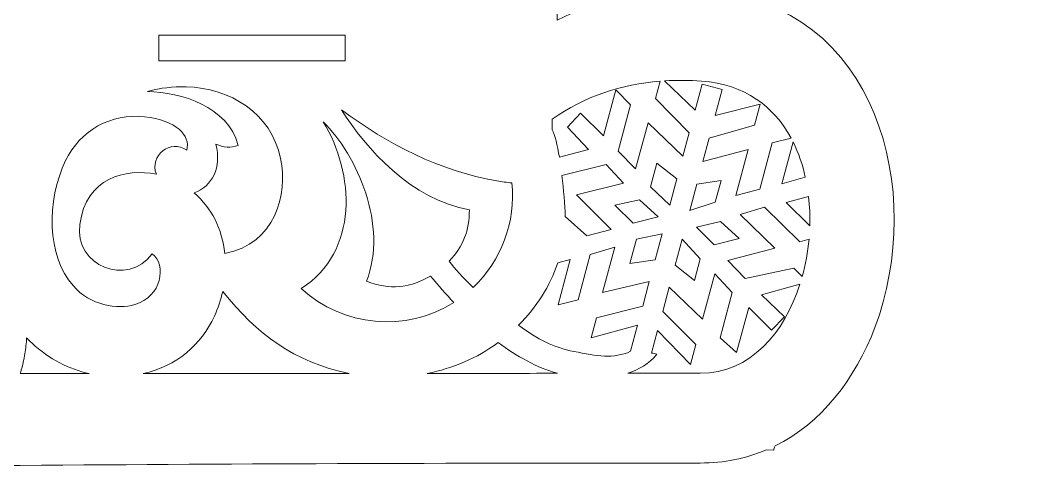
# Model space of a CAD drawing. Header units: centimetres. Extents: x -26.8 to 35.6, y -16.5 to 21.6.
# Drawn here: x 22.99 to 34.64, y -16.5 to -11.14 of the extents above; entities that cross this region are included whole.
import ezdxf

# ---------------------------------------------------------------- set-up
doc = ezdxf.new("R2010")
doc.units = ezdxf.units.CM
doc.header["$MEASUREMENT"] = 0
doc.layers.add('layer 1', color=7, linetype='Continuous')

msp = doc.modelspace()

# ---------------------------------------------------------------- linework, layer by layer
at = {"layer": 'layer 1', "color": 142, "lineweight": 9}
for points, knots in [([(4.84642, -4.8009), (4.84642, -4.8009), (4.84642, -5.23277), (4.84642, -5.23277), (4.84642, -5.23277), (4.1552, -5.89068), (3.75443, -6.55024), (3.58727, -7.25544), (3.58727, -7.25544), (3.35463, -8.23695), (3.58374, -9.24849), (4.11962, -10.42192), (4.11962, -10.42192), (4.17971, -10.55349), (4.2239, -10.67525), (4.25414, -10.78747), (4.25414, -10.78747), (4.25414, -10.78747), (4.10027, -10.98792), (4.10027, -10.98792), (4.10027, -10.98792), (4.10027, -10.98792), (3.92292, -11.0145), (3.92292, -11.0145), (3.92292, -11.0145), (3.92292, -11.0145), (4.08626, -10.7936), (4.08626, -10.7936), (4.08626, -10.7936), (4.08626, -10.7936), (4.01551, -10.73665), (4.01551, -10.73665), (4.01551, -10.73665), (4.01551, -10.73665), (3.79522, -11.0283), (3.79522, -11.0283), (3.79522, -11.0283), (3.76733, -10.96115), (3.75592, -10.92126), (3.66855, -10.86507), (3.66855, -10.86507), (3.66855, -10.86507), (4.00325, -10.72605), (4.00325, -10.72605), (4.00325, -10.72605), (4.00325, -10.72605), (3.96989, -10.64571), (3.96989, -10.64571), (3.96989, -10.64571), (3.96989, -10.64571), (3.71747, -10.74663), (3.71747, -10.74663), (3.71747, -10.74663), (3.71747, -10.74663), (3.78791, -10.5761), (3.78791, -10.5761), (3.78791, -10.5761), (3.78791, -10.5761), (4.04228, -10.47044), (4.04228, -10.47044), (4.04228, -10.47044), (4.04228, -10.47044), (4.00223, -10.39289), (4.00223, -10.39289), (4.00223, -10.39289), (4.00223, -10.39289), (3.83683, -10.45767), (3.83683, -10.45767), (3.83683, -10.45767), (3.83683, -10.45767), (3.89162, -10.32502), (3.89162, -10.32502), (3.89162, -10.32502), (3.89162, -10.32502), (3.81109, -10.29176), (3.81109, -10.29176), (3.81109, -10.29176), (3.81109, -10.29176), (3.75629, -10.4244), (3.75629, -10.4244), (3.75629, -10.4244), (3.75629, -10.4244), (3.68483, -10.26179), (3.68483, -10.26179), (3.68483, -10.26179), (3.68483, -10.26179), (3.60172, -10.28846), (3.60172, -10.28846), (3.60172, -10.28846), (3.60172, -10.28846), (3.70738, -10.54283), (3.70738, -10.54283), (3.70738, -10.54283), (3.70738, -10.54283), (3.63694, -10.71337), (3.63694, -10.71337), (3.63694, -10.71337), (3.63694, -10.71337), (3.52932, -10.46374), (3.52932, -10.46374), (3.52932, -10.46374), (3.52932, -10.46374), (3.449, -10.4971), (3.449, -10.4971), (3.449, -10.4971), (3.449, -10.4971), (3.58802, -10.8318), (3.58802, -10.8318), (3.58802, -10.8318), (3.58802, -10.8318), (3.57185, -10.83067), (3.57185, -10.83067), (3.57185, -10.83067), (3.50793, -10.81536), (3.44501, -10.82449), (3.38308, -10.85807), (3.38308, -10.85807), (3.38308, -10.85807), (3.42809, -10.49401), (3.42809, -10.49401), (3.42809, -10.49401), (3.42809, -10.49401), (3.33777, -10.48443), (3.33777, -10.48443), (3.33777, -10.48443), (3.33777, -10.48443), (3.30233, -10.75817), (3.30233, -10.75817), (3.30233, -10.75817), (3.30233, -10.75817), (3.1907, -10.61223), (3.1907, -10.61223), (3.1907, -10.61223), (3.1907, -10.61223), (3.23087, -10.34046), (3.23087, -10.34046), (3.23087, -10.34046), (3.23087, -10.34046), (3.14251, -10.32615), (3.14251, -10.32615), (3.14251, -10.32615), (3.14251, -10.32615), (3.11666, -10.50957), (3.11666, -10.50957), (3.11666, -10.50957), (3.11666, -10.50957), (3.02563, -10.39432), (3.02563, -10.39432), (3.02563, -10.39432), (3.02563, -10.39432), (2.95838, -10.44972), (2.95838, -10.44972), (2.95838, -10.44972), (2.95838, -10.44972), (3.04467, -10.563), (3.04467, -10.563), (3.04467, -10.563), (3.04467, -10.563), (2.86126, -10.53717), (2.86126, -10.53717), (2.86126, -10.53717), (2.86126, -10.53717), (2.85642, -10.62943), (2.85642, -10.62943), (2.85642, -10.62943), (2.85642, -10.62943), (3.11872, -10.66568), (3.11872, -10.66568), (3.11872, -10.66568), (3.11872, -10.66568), (3.23705, -10.80884), (3.23705, -10.80884), (3.23705, -10.80884), (3.23705, -10.80884), (2.96137, -10.77814), (2.96137, -10.77814), (2.96137, -10.77814), (2.96137, -10.77814), (2.95373, -10.86372), (2.95373, -10.86372), (2.95373, -10.86372), (2.95373, -10.86372), (3.31109, -10.91151), (3.31109, -10.91151), (3.31109, -10.91151), (3.29802, -10.94313), (3.26762, -10.95003), (3.25301, -10.99843), (3.25301, -10.99843), (3.25301, -10.99843), (3.23282, -11.101), (3.23282, -11.101), (3.23282, -11.101), (3.23282, -11.101), (2.94591, -10.88268), (2.94591, -10.88268), (2.94591, -10.88268), (2.94591, -10.88268), (2.88896, -10.95342), (2.88896, -10.95342), (2.88896, -10.95342), (2.88896, -10.95342), (3.1079, -11.12149), (3.1079, -11.12149), (3.1079, -11.12149), (3.1079, -11.12149), (2.92109, -11.14415), (2.92109, -11.14415), (2.92109, -11.14415), (2.92109, -11.14415), (2.71163, -10.97999), (2.71163, -10.97999), (2.71163, -10.97999), (2.71163, -10.97999), (2.64993, -11.04878), (2.64993, -11.04878), (2.64993, -11.04878), (2.64993, -11.04878), (2.79617, -11.16464), (2.79617, -11.16464), (2.79617, -11.16464), (2.79617, -11.16464), (2.65703, -11.17926), (2.65703, -11.17926), (2.65703, -11.17926), (2.65703, -11.17926), (2.66363, -11.27071), (2.66363, -11.27071), (2.66363, -11.27071), (2.66363, -11.27071), (2.80946, -11.25332), (2.80946, -11.25332), (2.80946, -11.25332), (2.80946, -11.25332), (2.70029, -11.39676), (2.70029, -11.39676), (2.70029, -11.39676), (2.70029, -11.39676), (2.773, -11.44898), (2.773, -11.44898), (2.773, -11.44898), (2.773, -11.44898), (2.93437, -11.23281), (2.93437, -11.23281), (2.93437, -11.23281), (2.93437, -11.23281), (3.11645, -11.20821), (3.11645, -11.20821), (3.11645, -11.20821), (3.11645, -11.20821), (2.94839, -11.42715), (2.94839, -11.42715), (2.94839, -11.42715), (2.94839, -11.42715), (3.02108, -11.47936), (3.02108, -11.47936), (3.02108, -11.47936), (3.02108, -11.47936), (3.24693, -11.2011), (3.24693, -11.2011), (3.24693, -11.2011), (3.26711, -11.26859), (3.30841, -11.32077), (3.37082, -11.35764), (3.37082, -11.35764), (3.37082, -11.35764), (3.03612, -11.49666), (3.03612, -11.49666), (3.03612, -11.49666), (3.03612, -11.49666), (3.07145, -11.57225), (3.07145, -11.57225), (3.07145, -11.57225), (3.07145, -11.57225), (3.32386, -11.47133), (3.32386, -11.47133), (3.32386, -11.47133), (3.32386, -11.47133), (3.25341, -11.64188), (3.25341, -11.64188), (3.25341, -11.64188), (3.25341, -11.64188), (2.9997, -11.74596), (2.9997, -11.74596), (2.9997, -11.74596), (2.9997, -11.74596), (3.03584, -11.8269), (3.03584, -11.8269), (3.03584, -11.8269), (2.96998, -11.79882), (2.90871, -11.76319), (2.85409, -11.72001), (2.85409, -11.72001), (2.66264, -11.56872), (2.55992, -11.29032), (2.66483, -10.87378), (2.66483, -10.87378), (2.87764, -10.02887), (2.61896, -9.18528), (2.05139, -8.56407), (2.05139, -8.56407), (1.53584, -7.99979), (0.74898, -7.61266), (-0.02704, -7.71999), (-0.02704, -7.71999), (-1.76756, -7.96071), (-2.49136, -9.41636), (-2.28879, -11.06447), (-2.28879, -11.06447), (-2.25303, -11.35541), (-2.18869, -11.65354), (-2.09713, -11.95297), (-2.09713, -11.95297), (-2.53066, -12.02925), (-2.93147, -12.29967), (-3.09073, -12.78345), (-3.09073, -12.78345), (-3.17917, -13.05393), (-3.14464, -13.42868), (-2.89771, -13.67296), (-2.89771, -13.67296), (-2.69338, -13.84765), (-2.44156, -13.86374), (-2.24408, -13.67296), (-2.24408, -13.67296), (-2.02462, -13.4463), (-2.19974, -13.05393), (-2.50488, -13.09245), (-2.50488, -13.09245), (-2.57292, -12.86175), (-2.41921, -12.74391), (-2.20175, -12.72278), (-2.20175, -12.72278), (-2.01841, -12.7072), (-1.78934, -12.84021), (-1.54444, -13.2216), (-1.54444, -13.2216), (-1.51234, -13.27746), (-1.47937, -13.33235), (-1.44574, -13.38729), (-1.44574, -13.38729), (-0.60531, -14.74457), (0.68234, -15.54025), (2.88113, -15.97827), (2.88113, -15.97827), (5.1754, -16.43532), (8.50024, -16.4997), (13.44697, -16.42566), (13.44697, -16.42566), (21.028, -16.31219), (24.83377, -16.28059), (30.88033, -16.28059), (30.88033, -16.28059), (31.15996, -16.28059), (31.41601, -16.22653), (31.64716, -16.12902), (31.64716, -16.12902), (31.64716, -16.12902), (31.73483, -16.12921), (31.73483, -16.12921), (31.73483, -16.12921), (31.73483, -16.11726), (31.74025, -16.10121), (31.75049, -16.08167), (31.75049, -16.08167), (32.28825, -15.81606), (32.68076, -15.30851), (32.90928, -14.70667), (32.90928, -14.70667), (33.50025, -13.15028), (32.95017, -10.94482), (30.95821, -10.80927), (30.95821, -10.80927), (30.08332, -10.74975), (29.64519, -10.92348), (29.22143, -11.13954), (29.22143, -11.13954), (29.22143, -11.13954), (29.22143, -7.15337), (29.22143, -7.15337), (29.22143, -7.15337), (30.33227, -7.18737), (31.56461, -6.38024), (31.99576, -5.46758), (31.99576, -5.46758), (32.42334, -4.56247), (32.36706, -3.33358), (32.09557, -2.36317), (32.09557, -2.36317), (32.21422, -2.40063), (32.33872, -2.42079), (32.46535, -2.42509), (32.46535, -2.42509), (33.21542, -2.48088), (33.83092, -2.02147), (34.14797, -1.39612), (34.14797, -1.39612), (34.6396, -0.42645), (34.2439, 0.99315), (33.48503, 1.68193), (33.48503, 1.68193), (33.44617, 1.71636), (33.40682, 1.74798), (33.36684, 1.77771), (33.36684, 1.77771), (33.23649, 1.88685), (33.0941, 1.98201), (32.94236, 2.05569), (32.94236, 2.05569), (32.17844, 2.43216), (31.14628, 2.36916), (30.33137, 1.8756), (30.33137, 1.8756), (29.51665, 1.38234), (28.92137, 0.45717), (28.58218, -0.40301), (28.58218, -0.40301), (28.24358, -1.26214), (28.16539, -2.05898), (27.98459, -2.68068), (27.98459, -2.68068), (27.80308, -3.30373), (27.52399, -3.75035), (27.20112, -3.99531), (27.20112, -3.99531), (26.93122, -4.20515), (26.63365, -4.26861), (26.4139, -4.1111), (26.4139, -4.1111), (26.4139, -4.1111), (26.41396, -4.11099), (26.41396, -4.11099), (26.41396, -4.11099), (26.64406, -3.67954), (26.34985, -3.38979), (26.05813, -3.41922), (26.05813, -3.41922), (24.93722, -3.30258), (23.26552, -6.41525), (22.16064, -7.07092), (22.16064, -7.07092), (21.04657, -7.73205), (20.59367, -7.80062), (19.5238, -7.27824), (19.5238, -7.27824), (20.04965, -7.41164), (20.83328, -7.32839), (21.0028, -6.74997), (21.0028, -6.74997), (20.86407, -6.70728), (20.73121, -6.69367), (20.58693, -6.70728), (20.58693, -6.70728), (20.84588, -6.44769), (20.95264, -6.07724), (20.82184, -5.74948), (20.82184, -5.74948), (20.72785, -5.51394), (20.60211, -5.46087), (20.44587, -5.40665), (20.44587, -5.40665), (19.88203, -5.21101), (19.70006, -6.06537), (20.30275, -6.07364), (20.30275, -6.07364), (20.31653, -6.2999), (20.15375, -6.49359), (19.90626, -6.60726), (19.90626, -6.60726), (19.61416, -6.74571), (19.20769, -6.76972), (18.72524, -6.64992), (18.72524, -6.64992), (18.244, -6.53014), (17.68969, -6.26334), (16.98849, -6.16329), (16.98849, -6.16329), (16.37581, -6.07599), (15.65131, -6.11244), (15.04132, -6.38903), (15.04132, -6.38903), (15.04132, -6.38903), (15.04104, -6.38912), (15.04104, -6.38912), (15.04104, -6.38912), (14.4297, -6.58739), (13.15729, -7.25176), (12.28644, -7.07786), (12.28644, -7.07786), (11.25346, -6.86925), (10.03063, -6.16289), (9.36955, -4.73433), (9.36955, -4.73433), (9.78798, -5.3146), (10.62529, -5.90068), (11.23121, -5.47378), (11.23121, -5.47378), (11.12651, -5.31328), (11.00556, -5.18654), (10.85269, -5.07692), (10.85269, -5.07692), (11.3053, -5.04129), (11.69161, -4.76636), (11.81078, -4.33098), (11.81078, -4.33098), (11.89642, -4.01807), (11.81242, -3.85839), (11.69917, -3.6716), (11.69917, -3.6716), (11.29042, -2.99746), (10.46302, -3.68635), (11.0522, -4.20852), (11.0522, -4.20852), (10.89433, -4.44382), (10.58669, -4.49637), (10.25601, -4.39758), (10.25601, -4.39758), (9.86248, -4.28526), (9.44267, -3.96232), (9.05683, -3.4325), (9.05683, -3.4325), (8.67215, -2.90373), (8.32673, -2.16738), (7.70978, -1.47051), (7.70978, -1.47051), (7.09192, -0.77286), (6.20579, -0.11046), (5.25514, 0.05294), (5.25514, 0.05294), (4.3042, 0.21654), (3.29039, -0.11676), (2.68355, -0.77025), (2.68355, -0.77025), (2.10118, -1.39032), (1.79369, -2.16375), (2.05817, -3.37631), (2.05817, -3.37631), (2.32264, -4.58888), (3.27386, -5.41633), (4.66181, -4.89658), (4.66181, -4.89658), (4.72564, -4.86875), (4.78738, -4.83685), (4.84642, -4.8009)], [0, 0, 0, 0, 0.00729927, 0.00729927, 0.00729927, 0.00729927, 0.01459854, 0.01459854, 0.01459854, 0.01459854, 0.02189781, 0.02189781, 0.02189781, 0.02189781, 0.02919708, 0.02919708, 0.02919708, 0.02919708, 0.03649635, 0.03649635, 0.03649635, 0.03649635, 0.04379562, 0.04379562, 0.04379562, 0.04379562, 0.05109489, 0.05109489, 0.05109489, 0.05109489, 0.05839416, 0.05839416, 0.05839416, 0.05839416, 0.06569343, 0.06569343, 0.06569343, 0.06569343, 0.0729927, 0.0729927, 0.0729927, 0.0729927, 0.08029197, 0.08029197, 0.08029197, 0.08029197, 0.08759124, 0.08759124, 0.08759124, 0.08759124, 0.09489051, 0.09489051, 0.09489051, 0.09489051, 0.10218978, 0.10218978, 0.10218978, 0.10218978, 0.10948905, 0.10948905, 0.10948905, 0.10948905, 0.11678832, 0.11678832, 0.11678832, 0.11678832, 0.12408759, 0.12408759, 0.12408759, 0.12408759, 0.13138686, 0.13138686, 0.13138686, 0.13138686, 0.13868613, 0.13868613, 0.13868613, 0.13868613, 0.1459854, 0.1459854, 0.1459854, 0.1459854, 0.15328467, 0.15328467, 0.15328467, 0.15328467, 0.16058394, 0.16058394, 0.16058394, 0.16058394, 0.16788321, 0.16788321, 0.16788321, 0.16788321, 0.17518248, 0.17518248, 0.17518248, 0.17518248, 0.18248175, 0.18248175, 0.18248175, 0.18248175, 0.18978102, 0.18978102, 0.18978102, 0.18978102, 0.19708029, 0.19708029, 0.19708029, 0.19708029, 0.20437956, 0.20437956, 0.20437956, 0.20437956, 0.21167883, 0.21167883, 0.21167883, 0.21167883, 0.2189781, 0.2189781, 0.2189781, 0.2189781, 0.22627737, 0.22627737, 0.22627737, 0.22627737, 0.23357664, 0.23357664, 0.23357664, 0.23357664, 0.24087591, 0.24087591, 0.24087591, 0.24087591, 0.24817518, 0.24817518, 0.24817518, 0.24817518, 0.25547445, 0.25547445, 0.25547445, 0.25547445, 0.26277372, 0.26277372, 0.26277372, 0.26277372, 0.27007299, 0.27007299, 0.27007299, 0.27007299, 0.27737226, 0.27737226, 0.27737226, 0.27737226, 0.28467153, 0.28467153, 0.28467153, 0.28467153, 0.2919708, 0.2919708, 0.2919708, 0.2919708, 0.29927007, 0.29927007, 0.29927007, 0.29927007, 0.30656934, 0.30656934, 0.30656934, 0.30656934, 0.31386861, 0.31386861, 0.31386861, 0.31386861, 0.32116788, 0.32116788, 0.32116788, 0.32116788, 0.32846715, 0.32846715, 0.32846715, 0.32846715, 0.33576642, 0.33576642, 0.33576642, 0.33576642, 0.34306569, 0.34306569, 0.34306569, 0.34306569, 0.35036496, 0.35036496, 0.35036496, 0.35036496, 0.35766423, 0.35766423, 0.35766423, 0.35766423, 0.3649635, 0.3649635, 0.3649635, 0.3649635, 0.37226277, 0.37226277, 0.37226277, 0.37226277, 0.37956204, 0.37956204, 0.37956204, 0.37956204, 0.38686131, 0.38686131, 0.38686131, 0.38686131, 0.39416058, 0.39416058, 0.39416058, 0.39416058, 0.40145985, 0.40145985, 0.40145985, 0.40145985, 0.40875912, 0.40875912, 0.40875912, 0.40875912, 0.41605839, 0.41605839, 0.41605839, 0.41605839, 0.42335766, 0.42335766, 0.42335766, 0.42335766, 0.43065693, 0.43065693, 0.43065693, 0.43065693, 0.4379562, 0.4379562, 0.4379562, 0.4379562, 0.44525547, 0.44525547, 0.44525547, 0.44525547, 0.45255474, 0.45255474, 0.45255474, 0.45255474, 0.45985401, 0.45985401, 0.45985401, 0.45985401, 0.46715328, 0.46715328, 0.46715328, 0.46715328, 0.47445255, 0.47445255, 0.47445255, 0.47445255, 0.48175182, 0.48175182, 0.48175182, 0.48175182, 0.48905109, 0.48905109, 0.48905109, 0.48905109, 0.49635036, 0.49635036, 0.49635036, 0.49635036, 0.50364964, 0.50364964, 0.50364964, 0.50364964, 0.51094891, 0.51094891, 0.51094891, 0.51094891, 0.51824818, 0.51824818, 0.51824818, 0.51824818, 0.52554745, 0.52554745, 0.52554745, 0.52554745, 0.53284672, 0.53284672, 0.53284672, 0.53284672, 0.54014599, 0.54014599, 0.54014599, 0.54014599, 0.54744526, 0.54744526, 0.54744526, 0.54744526, 0.55474453, 0.55474453, 0.55474453, 0.55474453, 0.5620438, 0.5620438, 0.5620438, 0.5620438, 0.56934307, 0.56934307, 0.56934307, 0.56934307, 0.57664234, 0.57664234, 0.57664234, 0.57664234, 0.58394161, 0.58394161, 0.58394161, 0.58394161, 0.59124088, 0.59124088, 0.59124088, 0.59124088, 0.59854015, 0.59854015, 0.59854015, 0.59854015, 0.60583942, 0.60583942, 0.60583942, 0.60583942, 0.61313869, 0.61313869, 0.61313869, 0.61313869, 0.62043796, 0.62043796, 0.62043796, 0.62043796, 0.62773723, 0.62773723, 0.62773723, 0.62773723, 0.6350365, 0.6350365, 0.6350365, 0.6350365, 0.64233577, 0.64233577, 0.64233577, 0.64233577, 0.64963504, 0.64963504, 0.64963504, 0.64963504, 0.65693431, 0.65693431, 0.65693431, 0.65693431, 0.66423358, 0.66423358, 0.66423358, 0.66423358, 0.67153285, 0.67153285, 0.67153285, 0.67153285, 0.67883212, 0.67883212, 0.67883212, 0.67883212, 0.68613139, 0.68613139, 0.68613139, 0.68613139, 0.69343066, 0.69343066, 0.69343066, 0.69343066, 0.70072993, 0.70072993, 0.70072993, 0.70072993, 0.7080292, 0.7080292, 0.7080292, 0.7080292, 0.71532847, 0.71532847, 0.71532847, 0.71532847, 0.72262774, 0.72262774, 0.72262774, 0.72262774, 0.72992701, 0.72992701, 0.72992701, 0.72992701, 0.73722628, 0.73722628, 0.73722628, 0.73722628, 0.74452555, 0.74452555, 0.74452555, 0.74452555, 0.75182482, 0.75182482, 0.75182482, 0.75182482, 0.75912409, 0.75912409, 0.75912409, 0.75912409, 0.76642336, 0.76642336, 0.76642336, 0.76642336, 0.77372263, 0.77372263, 0.77372263, 0.77372263, 0.7810219, 0.7810219, 0.7810219, 0.7810219, 0.78832117, 0.78832117, 0.78832117, 0.78832117, 0.79562044, 0.79562044, 0.79562044, 0.79562044, 0.80291971, 0.80291971, 0.80291971, 0.80291971, 0.81021898, 0.81021898, 0.81021898, 0.81021898, 0.81751825, 0.81751825, 0.81751825, 0.81751825, 0.82481752, 0.82481752, 0.82481752, 0.82481752, 0.83211679, 0.83211679, 0.83211679, 0.83211679, 0.83941606, 0.83941606, 0.83941606, 0.83941606, 0.84671533, 0.84671533, 0.84671533, 0.84671533, 0.8540146, 0.8540146, 0.8540146, 0.8540146, 0.86131387, 0.86131387, 0.86131387, 0.86131387, 0.86861314, 0.86861314, 0.86861314, 0.86861314, 0.87591241, 0.87591241, 0.87591241, 0.87591241, 0.88321168, 0.88321168, 0.88321168, 0.88321168, 0.89051095, 0.89051095, 0.89051095, 0.89051095, 0.89781022, 0.89781022, 0.89781022, 0.89781022, 0.90510949, 0.90510949, 0.90510949, 0.90510949, 0.91240876, 0.91240876, 0.91240876, 0.91240876, 0.91970803, 0.91970803, 0.91970803, 0.91970803, 0.9270073, 0.9270073, 0.9270073, 0.9270073, 0.93430657, 0.93430657, 0.93430657, 0.93430657, 0.94160584, 0.94160584, 0.94160584, 0.94160584, 0.94890511, 0.94890511, 0.94890511, 0.94890511, 0.95620438, 0.95620438, 0.95620438, 0.95620438, 0.96350365, 0.96350365, 0.96350365, 0.96350365, 0.97080292, 0.97080292, 0.97080292, 0.97080292, 0.97810219, 0.97810219, 0.97810219, 0.97810219, 0.98540146, 0.98540146, 0.98540146, 0.98540146, 1, 1, 1, 1]), ([(26.76007, -11.31333), (26.76007, -11.31333), (26.49538, -11.31333), (26.49538, -11.31333), (26.49538, -11.31333), (26.49538, -11.31333), (24.5987, -11.31333), (24.5987, -11.31333), (24.5987, -11.31333), (24.5987, -11.31333), (24.5987, -11.61333), (24.5987, -11.61333), (24.5987, -11.61333), (24.5987, -11.61333), (26.76007, -11.61333), (26.76007, -11.61333), (26.76007, -11.61333), (26.76007, -11.61333), (26.76007, -11.31333), (26.76007, -11.31333)], [0, 0, 0, 0, 0.16666667, 0.16666667, 0.16666667, 0.16666667, 0.33333333, 0.33333333, 0.33333333, 0.33333333, 0.5, 0.5, 0.5, 0.5, 0.66666667, 0.66666667, 0.66666667, 0.66666667, 1, 1, 1, 1]), ([(29.16445, -12.41235), (29.16445, -12.41235), (29.16445, -12.29016), (29.16445, -12.29016), (29.16445, -12.29016), (29.53395, -12.02386), (29.97237, -11.88186), (30.4158, -11.84812), (30.4158, -11.84812), (30.4158, -11.84812), (30.36182, -12.04959), (30.36182, -12.04959), (30.36182, -12.04959), (30.36182, -12.04959), (30.75356, -12.44699), (30.75356, -12.44699), (30.75356, -12.44699), (30.75356, -12.44699), (30.68046, -12.71983), (30.68046, -12.71983), (30.68046, -12.71983), (30.68046, -12.71983), (30.2759, -12.32984), (30.2759, -12.32984), (30.2759, -12.32984), (30.2759, -12.32984), (30.1324, -12.86544), (30.1324, -12.86544), (30.1324, -12.86544), (30.1324, -12.86544), (29.92777, -12.65898), (29.92777, -12.65898), (29.92777, -12.65898), (29.92777, -12.65898), (30.07127, -12.12338), (30.07127, -12.12338), (30.07127, -12.12338), (30.07127, -12.12338), (29.90164, -11.94796), (29.90164, -11.94796), (29.90164, -11.94796), (29.90164, -11.94796), (29.75815, -12.48356), (29.75815, -12.48356), (29.75815, -12.48356), (29.75815, -12.48356), (29.4936, -12.21772), (29.4936, -12.21772), (29.4936, -12.21772), (29.4936, -12.21772), (29.3411, -12.38265), (29.3411, -12.38265), (29.3411, -12.38265), (29.3411, -12.38265), (29.58543, -12.64308), (29.58543, -12.64308), (29.58543, -12.64308), (29.58543, -12.64308), (29.24684, -12.7305), (29.24684, -12.7305), (29.24684, -12.7305), (29.22359, -12.58835), (29.19561, -12.47004), (29.16445, -12.41235)], [0, 0, 0, 0, 0.05882353, 0.05882353, 0.05882353, 0.05882353, 0.11764706, 0.11764706, 0.11764706, 0.11764706, 0.17647059, 0.17647059, 0.17647059, 0.17647059, 0.23529412, 0.23529412, 0.23529412, 0.23529412, 0.29411765, 0.29411765, 0.29411765, 0.29411765, 0.35294118, 0.35294118, 0.35294118, 0.35294118, 0.41176471, 0.41176471, 0.41176471, 0.41176471, 0.47058824, 0.47058824, 0.47058824, 0.47058824, 0.52941176, 0.52941176, 0.52941176, 0.52941176, 0.58823529, 0.58823529, 0.58823529, 0.58823529, 0.64705882, 0.64705882, 0.64705882, 0.64705882, 0.70588235, 0.70588235, 0.70588235, 0.70588235, 0.76470588, 0.76470588, 0.76470588, 0.76470588, 0.82352941, 0.82352941, 0.82352941, 0.82352941, 0.88235294, 0.88235294, 0.88235294, 0.88235294, 1, 1, 1, 1]), ([(31.13763, -11.94336), (31.13763, -11.94336), (31.0564, -12.24652), (31.0564, -12.24652), (31.0564, -12.24652), (31.0564, -12.24652), (31.57885, -12.11571), (31.57885, -12.11571), (31.57885, -12.11571), (31.57885, -12.11571), (31.51386, -12.35825), (31.51386, -12.35825), (31.51386, -12.35825), (31.51386, -12.35825), (30.986, -12.50928), (30.986, -12.50928), (30.986, -12.50928), (30.986, -12.50928), (30.9129, -12.7821), (30.9129, -12.7821), (30.9129, -12.7821), (30.9129, -12.7821), (31.43806, -12.64122), (31.43806, -12.64122), (31.43806, -12.64122), (31.43806, -12.64122), (31.29455, -13.17681), (31.29455, -13.17681), (31.29455, -13.17681), (31.29455, -13.17681), (31.57498, -13.10031), (31.57498, -13.10031), (31.57498, -13.10031), (31.57498, -13.10031), (31.71849, -12.56472), (31.71849, -12.56472), (31.71849, -12.56472), (31.71849, -12.56472), (31.93841, -12.51147), (31.93841, -12.51147), (31.93841, -12.51147), (31.74157, -12.14692), (31.40021, -11.88192), (30.89679, -11.84767), (30.89679, -11.84767), (30.75574, -11.83808), (30.61161, -11.83614), (30.46645, -11.84471), (30.46645, -11.84471), (30.46645, -11.84471), (30.82396, -12.18425), (30.82396, -12.18425), (30.82396, -12.18425), (30.82396, -12.18425), (30.90519, -11.88107), (30.90519, -11.88107), (30.90519, -11.88107), (30.90519, -11.88107), (31.13763, -11.94336), (31.13763, -11.94336)], [0, 0, 0, 0, 0.0625, 0.0625, 0.0625, 0.0625, 0.125, 0.125, 0.125, 0.125, 0.1875, 0.1875, 0.1875, 0.1875, 0.25, 0.25, 0.25, 0.25, 0.3125, 0.3125, 0.3125, 0.3125, 0.375, 0.375, 0.375, 0.375, 0.4375, 0.4375, 0.4375, 0.4375, 0.5, 0.5, 0.5, 0.5, 0.5625, 0.5625, 0.5625, 0.5625, 0.625, 0.625, 0.625, 0.625, 0.6875, 0.6875, 0.6875, 0.6875, 0.75, 0.75, 0.75, 0.75, 0.8125, 0.8125, 0.8125, 0.8125, 0.875, 0.875, 0.875, 0.875, 1, 1, 1, 1]), ([(24.91379, -11.91333), (24.74906, -11.91333), (24.63076, -11.92293), (24.46527, -11.9673), (24.46527, -11.9673), (24.8605, -11.98044), (25.39454, -12.13733), (25.51939, -12.59335), (25.51939, -12.59335), (25.42678, -12.62451), (25.34914, -12.61833), (25.2604, -12.57816), (25.2604, -12.57816), (25.32591, -12.85202), (25.22014, -13.0643), (25.00756, -13.14572), (25.00756, -13.14572), (25.21132, -13.32101), (25.33035, -13.56112), (25.36332, -13.84931), (25.36332, -13.84931), (25.94767, -13.73543), (26.09779, -13.16682), (26.01111, -12.74613), (26.01111, -12.74613), (25.90091, -12.21626), (25.4215, -11.92686), (24.91379, -11.91333)], [0, 0, 0, 0, 0.125, 0.125, 0.125, 0.125, 0.25, 0.25, 0.25, 0.25, 0.375, 0.375, 0.375, 0.375, 0.5, 0.5, 0.5, 0.5, 0.625, 0.625, 0.625, 0.625, 0.75, 0.75, 0.75, 0.75, 1, 1, 1, 1]), ([(23.51512, -12.7693), (23.67934, -12.42097), (24.04764, -12.21804), (24.43019, -12.26127), (24.43019, -12.26127), (24.79988, -12.30145), (24.9663, -12.47742), (24.92191, -12.64952), (24.92191, -12.64952), (24.73229, -12.5158), (24.48257, -12.71109), (24.56821, -12.9275), (24.56821, -12.9275), (24.20803, -12.85845), (23.75479, -12.96469), (23.67921, -13.51104), (23.67921, -13.51104), (23.61394, -13.99204), (24.2336, -14.24169), (24.5197, -13.85138), (24.5197, -13.85138), (24.69265, -13.97905), (24.63007, -14.3514), (24.31822, -14.44185), (24.31822, -14.44185), (24.11882, -14.50035), (23.80123, -14.45218), (23.60078, -14.22159), (23.60078, -14.22159), (23.29697, -13.87557), (23.29098, -13.23875), (23.51512, -12.7693)], [0, 0, 0, 0, 0.11111111, 0.11111111, 0.11111111, 0.11111111, 0.22222222, 0.22222222, 0.22222222, 0.22222222, 0.33333333, 0.33333333, 0.33333333, 0.33333333, 0.44444444, 0.44444444, 0.44444444, 0.44444444, 0.55555556, 0.55555556, 0.55555556, 0.55555556, 0.66666667, 0.66666667, 0.66666667, 0.66666667, 0.77777778, 0.77777778, 0.77777778, 0.77777778, 1, 1, 1, 1]), ([(28.52088, -13.00477), (28.52088, -13.00477), (28.5208, -13.00476), (28.5208, -13.00476), (28.5208, -13.00476), (27.85973, -12.89084), (27.25249, -12.58119), (26.71774, -12.17958), (26.71774, -12.17958), (26.99068, -12.62451), (27.53608, -13.23023), (28.20219, -13.34101), (28.20219, -13.34101), (28.20219, -13.58265), (28.13149, -13.76069), (27.96924, -13.93768), (27.96924, -13.93768), (28.02779, -14.0232), (28.12866, -14.1309), (28.24655, -14.24169), (28.24655, -14.24169), (28.57496, -13.93074), (28.74136, -13.48192), (28.69495, -13.03004), (28.69495, -13.03004), (28.63653, -13.02315), (28.5785, -13.01469), (28.52088, -13.00477)], [0, 0, 0, 0, 0.125, 0.125, 0.125, 0.125, 0.25, 0.25, 0.25, 0.25, 0.375, 0.375, 0.375, 0.375, 0.5, 0.5, 0.5, 0.5, 0.625, 0.625, 0.625, 0.625, 0.75, 0.75, 0.75, 0.75, 1, 1, 1, 1]), ([(26.25104, -14.25482), (26.92025, -13.82613), (26.87176, -12.91746), (26.50518, -12.32051), (26.50518, -12.32051), (26.89909, -12.70697), (27.2608, -13.52831), (27.00799, -14.17032), (27.00799, -14.17032), (27.28297, -14.27183), (27.49763, -14.25482), (27.75252, -14.10978), (27.75252, -14.10978), (27.84334, -14.22159), (27.93312, -14.32232), (28.0216, -14.41689), (28.0216, -14.41689), (27.46228, -14.76906), (26.73682, -14.70156), (26.25104, -14.25482)], [0, 0, 0, 0, 0.16666667, 0.16666667, 0.16666667, 0.16666667, 0.33333333, 0.33333333, 0.33333333, 0.33333333, 0.5, 0.5, 0.5, 0.5, 0.66666667, 0.66666667, 0.66666667, 0.66666667, 1, 1, 1, 1]), ([(31.95994, -12.5529), (31.95994, -12.5529), (31.82981, -13.03861), (31.82981, -13.03861), (31.82981, -13.03861), (31.82981, -13.03861), (32.1016, -12.96085), (32.1016, -12.96085), (32.1016, -12.96085), (32.07013, -12.81988), (32.02465, -12.68224), (31.95994, -12.5529)], [0, 0, 0, 0, 0.25, 0.25, 0.25, 0.25, 0.5, 0.5, 0.5, 0.5, 1, 1, 1, 1]), ([(29.31493, -13.41881), (29.31493, -13.41881), (29.56606, -13.64517), (29.56606, -13.64517), (29.56606, -13.64517), (29.56606, -13.64517), (29.8465, -13.56867), (29.8465, -13.56867), (29.8465, -13.56867), (29.8465, -13.56867), (29.44464, -13.16857), (29.44464, -13.16857), (29.44464, -13.16857), (29.44464, -13.16857), (29.99, -13.03308), (29.99, -13.03308), (29.99, -13.03308), (29.99, -13.03308), (29.78808, -12.81651), (29.78808, -12.81651), (29.78808, -12.81651), (29.78808, -12.81651), (29.27632, -12.94275), (29.27632, -12.94275), (29.27632, -12.94275), (29.29593, -13.10878), (29.30942, -13.28211), (29.31493, -13.41881)], [0, 0, 0, 0, 0.125, 0.125, 0.125, 0.125, 0.25, 0.25, 0.25, 0.25, 0.375, 0.375, 0.375, 0.375, 0.5, 0.5, 0.5, 0.5, 0.625, 0.625, 0.625, 0.625, 0.75, 0.75, 0.75, 0.75, 1, 1, 1, 1]), ([(30.37711, -12.80102), (30.37711, -12.80102), (30.304, -13.07388), (30.304, -13.07388), (30.304, -13.07388), (30.304, -13.07388), (30.52884, -13.28576), (30.52884, -13.28576), (30.52884, -13.28576), (30.52884, -13.28576), (30.61007, -12.9826), (30.61007, -12.9826), (30.61007, -12.9826), (30.61007, -12.9826), (30.37711, -12.80102), (30.37711, -12.80102)], [0, 0, 0, 0, 0.2, 0.2, 0.2, 0.2, 0.4, 0.4, 0.4, 0.4, 0.6, 0.6, 0.6, 0.6, 1, 1, 1, 1]), ([(30.8425, -13.04487), (30.8425, -13.04487), (30.76127, -13.34803), (30.76127, -13.34803), (30.76127, -13.34803), (30.76127, -13.34803), (31.05722, -13.25404), (31.05722, -13.25404), (31.05722, -13.25404), (31.05722, -13.25404), (31.12492, -13.00138), (31.12492, -13.00138), (31.12492, -13.00138), (31.12492, -13.00138), (30.8425, -13.04487), (30.8425, -13.04487)], [0, 0, 0, 0, 0.2, 0.2, 0.2, 0.2, 0.4, 0.4, 0.4, 0.4, 0.6, 0.6, 0.6, 0.6, 1, 1, 1, 1]), ([(29.88929, -13.28769), (29.88929, -13.28769), (30.10402, -13.49688), (30.10402, -13.49688), (30.10402, -13.49688), (30.10402, -13.49688), (30.39457, -13.42307), (30.39457, -13.42307), (30.39457, -13.42307), (30.39457, -13.42307), (30.17713, -13.22401), (30.17713, -13.22401), (30.17713, -13.22401), (30.17713, -13.22401), (29.88929, -13.28769), (29.88929, -13.28769)], [0, 0, 0, 0, 0.2, 0.2, 0.2, 0.2, 0.4, 0.4, 0.4, 0.4, 0.6, 0.6, 0.6, 0.6, 1, 1, 1, 1]), ([(32.13963, -13.18728), (32.13963, -13.18728), (31.87941, -13.25769), (31.87941, -13.25769), (31.87941, -13.25769), (31.87941, -13.25769), (32.15404, -13.52733), (32.15404, -13.52733), (32.15404, -13.52733), (32.15725, -13.41347), (32.15256, -13.29951), (32.13963, -13.18728)], [0, 0, 0, 0, 0.25, 0.25, 0.25, 0.25, 0.5, 0.5, 0.5, 0.5, 1, 1, 1, 1]), ([(32.14481, -13.68192), (32.14481, -13.68192), (32.03926, -13.71211), (32.03926, -13.71211), (32.03926, -13.71211), (32.03926, -13.71211), (31.6273, -13.30929), (31.6273, -13.30929), (31.6273, -13.30929), (31.6273, -13.30929), (31.34416, -13.3959), (31.34416, -13.3959), (31.34416, -13.3959), (31.34416, -13.3959), (31.74872, -13.78589), (31.74872, -13.78589), (31.74872, -13.78589), (31.74872, -13.78589), (31.20065, -13.93149), (31.20065, -13.93149), (31.20065, -13.93149), (31.20065, -13.93149), (31.40528, -14.13795), (31.40528, -14.13795), (31.40528, -14.13795), (31.40528, -14.13795), (31.96813, -14.01798), (31.96813, -14.01798), (31.96813, -14.01798), (31.96813, -14.01798), (32.06601, -14.11608), (32.06601, -14.11608), (32.06601, -14.11608), (32.10487, -13.97562), (32.13139, -13.82955), (32.14481, -13.68192)], [0, 0, 0, 0, 0.1, 0.1, 0.1, 0.1, 0.2, 0.2, 0.2, 0.2, 0.3, 0.3, 0.3, 0.3, 0.4, 0.4, 0.4, 0.4, 0.5, 0.5, 0.5, 0.5, 0.6, 0.6, 0.6, 0.6, 0.7, 0.7, 0.7, 0.7, 0.8, 0.8, 0.8, 0.8, 1, 1, 1, 1]), ([(30.83922, -13.54221), (30.83922, -13.54221), (31.04384, -13.74868), (31.04384, -13.74868), (31.04384, -13.74868), (31.04384, -13.74868), (31.33438, -13.67489), (31.33438, -13.67489), (31.33438, -13.67489), (31.33438, -13.67489), (31.11696, -13.47582), (31.11696, -13.47582), (31.11696, -13.47582), (31.11696, -13.47582), (30.83922, -13.54221), (30.83922, -13.54221)], [0, 0, 0, 0, 0.2, 0.2, 0.2, 0.2, 0.4, 0.4, 0.4, 0.4, 0.6, 0.6, 0.6, 0.6, 1, 1, 1, 1]), ([(30.06573, -13.96317), (30.06573, -13.96317), (30.35826, -13.92242), (30.35826, -13.92242), (30.35826, -13.92242), (30.35826, -13.92242), (30.43948, -13.61925), (30.43948, -13.61925), (30.43948, -13.61925), (30.43948, -13.61925), (30.14155, -13.68021), (30.14155, -13.68021), (30.14155, -13.68021), (30.14155, -13.68021), (30.06573, -13.96317), (30.06573, -13.96317)], [0, 0, 0, 0, 0.2, 0.2, 0.2, 0.2, 0.4, 0.4, 0.4, 0.4, 0.6, 0.6, 0.6, 0.6, 1, 1, 1, 1]), ([(30.59069, -13.98469), (30.59069, -13.98469), (30.81355, -14.16353), (30.81355, -14.16353), (30.81355, -14.16353), (30.81355, -14.16353), (30.88125, -13.9109), (30.88125, -13.9109), (30.88125, -13.9109), (30.88125, -13.9109), (30.67192, -13.68153), (30.67192, -13.68153), (30.67192, -13.68153), (30.67192, -13.68153), (30.59069, -13.98469), (30.59069, -13.98469)], [0, 0, 0, 0, 0.2, 0.2, 0.2, 0.2, 0.4, 0.4, 0.4, 0.4, 0.6, 0.6, 0.6, 0.6, 1, 1, 1, 1]), ([(30.07388, -14.98379), (30.07388, -14.98379), (30.1552, -14.68032), (30.1552, -14.68032), (30.1552, -14.68032), (30.1552, -14.68032), (29.61723, -14.82863), (29.61723, -14.82863), (29.61723, -14.82863), (29.61723, -14.82863), (29.67949, -14.59621), (29.67949, -14.59621), (29.67949, -14.59621), (29.67949, -14.59621), (30.21475, -14.458), (30.21475, -14.458), (30.21475, -14.458), (30.21475, -14.458), (30.29057, -14.17506), (30.29057, -14.17506), (30.29057, -14.17506), (30.29057, -14.17506), (29.74792, -14.30043), (29.74792, -14.30043), (29.74792, -14.30043), (29.74792, -14.30043), (29.88871, -13.77495), (29.88871, -13.77495), (29.88871, -13.77495), (29.88871, -13.77495), (29.60558, -13.86155), (29.60558, -13.86155), (29.60558, -13.86155), (29.60558, -13.86155), (29.46476, -14.38704), (29.46476, -14.38704), (29.46476, -14.38704), (29.46476, -14.38704), (29.23288, -14.44404), (29.23288, -14.44404), (29.23288, -14.44404), (29.23288, -14.44404), (29.37366, -13.91856), (29.37366, -13.91856), (29.37366, -13.91856), (29.37366, -13.91856), (29.22884, -13.95564), (29.22884, -13.95564), (29.22884, -13.95564), (29.13284, -14.23119), (28.98942, -14.46411), (28.77261, -14.68146), (28.77261, -14.68146), (28.9973, -14.84454), (29.17866, -14.93911), (29.41653, -14.98548), (29.41653, -14.98548), (29.68087, -15.03725), (29.87301, -15.07599), (30.07388, -14.98379)], [0, 0, 0, 0, 0.0625, 0.0625, 0.0625, 0.0625, 0.125, 0.125, 0.125, 0.125, 0.1875, 0.1875, 0.1875, 0.1875, 0.25, 0.25, 0.25, 0.25, 0.3125, 0.3125, 0.3125, 0.3125, 0.375, 0.375, 0.375, 0.375, 0.4375, 0.4375, 0.4375, 0.4375, 0.5, 0.5, 0.5, 0.5, 0.5625, 0.5625, 0.5625, 0.5625, 0.625, 0.625, 0.625, 0.625, 0.6875, 0.6875, 0.6875, 0.6875, 0.75, 0.75, 0.75, 0.75, 0.8125, 0.8125, 0.8125, 0.8125, 0.875, 0.875, 0.875, 0.875, 1, 1, 1, 1]), ([(32.0393, -14.20569), (32.0393, -14.20569), (31.59241, -14.32889), (31.59241, -14.32889), (31.59241, -14.32889), (31.59241, -14.32889), (31.85966, -14.58461), (31.85966, -14.58461), (31.85966, -14.58461), (31.85966, -14.58461), (31.70986, -14.73945), (31.70986, -14.73945), (31.70986, -14.73945), (31.70986, -14.73945), (31.44531, -14.47362), (31.44531, -14.47362), (31.44531, -14.47362), (31.44531, -14.47362), (31.30453, -14.99911), (31.30453, -14.99911), (31.30453, -14.99911), (31.30453, -14.99911), (31.11199, -14.82837), (31.11199, -14.82837), (31.11199, -14.82837), (31.11199, -14.82837), (31.25278, -14.30289), (31.25278, -14.30289), (31.25278, -14.30289), (31.25278, -14.30289), (31.05086, -14.08632), (31.05086, -14.08632), (31.05086, -14.08632), (31.05086, -14.08632), (30.91007, -14.61181), (30.91007, -14.61181), (30.91007, -14.61181), (30.91007, -14.61181), (30.523, -14.23732), (30.523, -14.23732), (30.523, -14.23732), (30.523, -14.23732), (30.44719, -14.52027), (30.44719, -14.52027), (30.44719, -14.52027), (30.44719, -14.52027), (30.83155, -14.90487), (30.83155, -14.90487), (30.83155, -14.90487), (30.83155, -14.90487), (30.76927, -15.1373), (30.76927, -15.1373), (30.76927, -15.1373), (30.76927, -15.1373), (30.38763, -14.7426), (30.38763, -14.7426), (30.38763, -14.7426), (30.38763, -14.7426), (30.31711, -15.0058), (30.31711, -15.0058), (30.31711, -15.0058), (30.33274, -15.00606), (30.32497, -15.00472), (30.37888, -15.01869), (30.37888, -15.01869), (30.28576, -15.12834), (30.16726, -15.19722), (30.04031, -15.23824), (30.04031, -15.23824), (30.3321, -15.23812), (30.61014, -15.23812), (30.88033, -15.23812), (30.88033, -15.23812), (31.46486, -15.23812), (31.85987, -14.76679), (32.0393, -14.20569)], [0, 0, 0, 0, 0.05, 0.05, 0.05, 0.05, 0.1, 0.1, 0.1, 0.1, 0.15, 0.15, 0.15, 0.15, 0.2, 0.2, 0.2, 0.2, 0.25, 0.25, 0.25, 0.25, 0.3, 0.3, 0.3, 0.3, 0.35, 0.35, 0.35, 0.35, 0.4, 0.4, 0.4, 0.4, 0.45, 0.45, 0.45, 0.45, 0.5, 0.5, 0.5, 0.5, 0.55, 0.55, 0.55, 0.55, 0.6, 0.6, 0.6, 0.6, 0.65, 0.65, 0.65, 0.65, 0.7, 0.7, 0.7, 0.7, 0.75, 0.75, 0.75, 0.75, 0.8, 0.8, 0.8, 0.8, 0.85, 0.85, 0.85, 0.85, 0.9, 0.9, 0.9, 0.9, 1, 1, 1, 1]), ([(25.2413, -14.57584), (25.28418, -14.48394), (25.31714, -14.38731), (25.33804, -14.28806), (25.33804, -14.28806), (25.74025, -14.78814), (26.16229, -15.10528), (26.80831, -15.24207), (26.80831, -15.24207), (26.80831, -15.24207), (24.41497, -15.24207), (24.41497, -15.24207), (24.41497, -15.24207), (24.80401, -15.15552), (25.08805, -14.90793), (25.2413, -14.57584)], [0, 0, 0, 0, 0.2, 0.2, 0.2, 0.2, 0.4, 0.4, 0.4, 0.4, 0.6, 0.6, 0.6, 0.6, 1, 1, 1, 1]), ([(23.12512, -15.24207), (23.12512, -15.24207), (22.98704, -15.24207), (22.98704, -15.24207), (22.98704, -15.24207), (23.00132, -15.21363), (23.03488, -15.05255), (23.04147, -15.01459), (23.04147, -15.01459), (23.05255, -14.95224), (23.05848, -14.88886), (23.0626, -14.82651), (23.0626, -14.82651), (23.08126, -14.84814), (23.10229, -14.8672), (23.12299, -14.8868), (23.12299, -14.8868), (23.32757, -15.08002), (23.55948, -15.19185), (23.79013, -15.24207), (23.79013, -15.24207), (23.79013, -15.24207), (23.12512, -15.24207), (23.12512, -15.24207)], [0, 0, 0, 0, 0.14285714, 0.14285714, 0.14285714, 0.14285714, 0.28571429, 0.28571429, 0.28571429, 0.28571429, 0.42857143, 0.42857143, 0.42857143, 0.42857143, 0.57142857, 0.57142857, 0.57142857, 0.57142857, 0.71428571, 0.71428571, 0.71428571, 0.71428571, 1, 1, 1, 1]), ([(27.83387, -15.24207), (28.34086, -15.24044), (28.8, -15.23949), (29.22545, -15.23892), (29.22545, -15.23892), (28.9848, -15.17216), (28.7517, -15.04311), (28.5368, -14.88268), (28.5368, -14.88268), (28.28269, -15.06586), (28.01773, -15.17869), (27.71227, -15.24207), (27.71227, -15.24207), (27.71227, -15.24207), (27.83387, -15.24207), (27.83387, -15.24207)], [0, 0, 0, 0, 0.2, 0.2, 0.2, 0.2, 0.4, 0.4, 0.4, 0.4, 0.6, 0.6, 0.6, 0.6, 1, 1, 1, 1])]:
    msp.add_open_spline(points, degree=3, knots=knots, dxfattribs=at)

doc.saveas('drawing.dxf')
